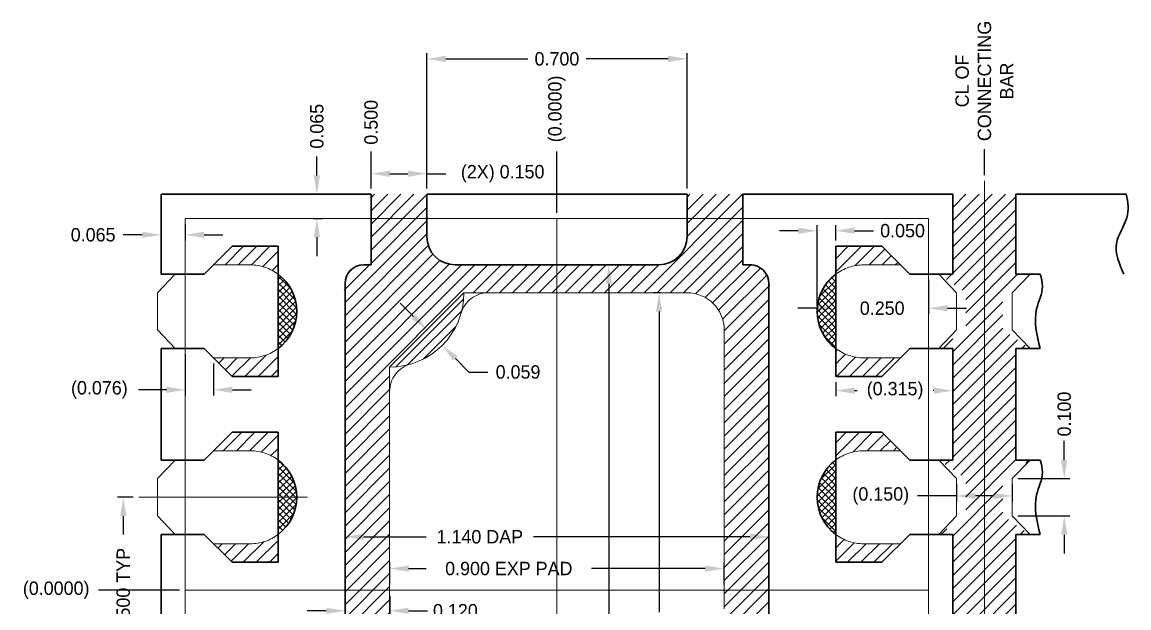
# Model space of a CAD drawing. Extents: x 1211.43 to 1216.28, y -296.8 to -293.65.
# Drawn here: x 1211.429 to 1214.407, y -295.221 to -293.646 of the extents above; entities that cross this region are included whole.
import ezdxf

# ---------------------------------------------------------------- set-up
doc = ezdxf.new("R2010")
doc.units = 0
doc.header["$LTSCALE"] = 3
doc.header["$MEASUREMENT"] = 0
for name, pattern in [('CENTER', [2, 1.25, -0.25, 0.25, -0.25]), ('HIDDEN', [0.375, 0.25, -0.125]), ('PHANTOM', [2.5, 1.25, -0.25, 0.25, -0.25, 0.25, -0.25])]:
    doc.linetypes.add(name, pattern=pattern)
for name, color, linetype, lineweight in [('CLIN', 1, 'CENTER', 15), ('DIM', 4, 'Continuous', 13), ('HATCH', 8, 'Continuous', 5), ('HIDN', 6, 'HIDDEN', 15), ('OBJ2', 30, 'Continuous', 30), ('OBJ4', 7, 'Continuous', 30), ('PHANTOM', 5, 'PHANTOM', 15), ('SAW', 2, 'HIDDEN', 15)]:
    doc.layers.add(name, color=color, linetype=linetype, lineweight=lineweight)
doc.dimstyles.new('3DEC X 50', dxfattribs={"dimtxt": 0.036, "dimasz": 0.0508, "dimexe": 0.0152, "dimexo": 0.0152, "dimgap": 0.0152, "dimtad": 0, "dimdec": 3, "dimzin": 0, "dimdsep": 46, "dimtxsty": 'Standard', "dimcen": 0.09, "dimadec": 0, "dimazin": 0, "dimtfac": 1, "dimtdec": 3, "dimtofl": 0, "dimtmove": 0, "dimatfit": 3, "dimfxl": 1, "dimtolj": 1, "dimtzin": 0, "dimarcsym": 0})
doc.dimstyles.new('3DEC X 50DIA', dxfattribs={"dimtxt": 0.036, "dimasz": 0.0508, "dimexe": 0.0152, "dimexo": 0.0152, "dimgap": 0.0152, "dimtad": 0, "dimtoh": 1, "dimdec": 3, "dimzin": 0, "dimdsep": 46, "dimtxsty": 'Standard', "dimcen": 0, "dimadec": 0, "dimazin": 0, "dimtfac": 1, "dimtdec": 3, "dimtofl": 0, "dimtmove": 0, "dimatfit": 3, "dimfxl": 1, "dimtolj": 1, "dimtzin": 0, "dimarcsym": 0})
pattern_1 = [(45, (1212.868074, -295.173462), (-0.01767767, 0.01767767), [])]

# ---------------------------------------------------------------- blocks, each defined once
blk = doc.blocks.new('*D0')
at = {"layer": 'Defpoints', "color": 0, "transparency": 16777216}
for p in [(1649.071, -383.4587), (1649.1124, -383.5001), (1649.1125, -383.5)]:
    blk.add_point(p, dxfattribs=at)
at = {"layer": 'DIM', "color": 0, "lineweight": -2, "transparency": 16777216}
for p, q in [((1649.0351, -383.4227), (1648.9992, -383.3868)), ((1649.0817, -383.448), (1649.0818, -383.4479)), ((1649.1231, -383.4894), (1649.1232, -383.4893)), ((1649.1484, -383.5359), (1649.1843, -383.5719)), ((1649.1843, -383.5719), (1649.2351, -383.5719))]:
    blk.add_line(p, q, dxfattribs=at)
at = {"layer": 'DIM', "color": 0, "transparency": 16777216}
for points in [[(1649.0411, -383.4167), (1649.0292, -383.4287), (1649.0711, -383.4586)], [(1649.1544, -383.53), (1649.1424, -383.5419), (1649.1125, -383.5)]]:
    blk.add_solid(points, dxfattribs=at)
at = {"layer": 'DIM', "color": 0, "transparency": 16777216, "insert": (1649.3163, -383.5719), "char_height": 0.036, "attachment_point": 5}
blk.add_mtext('\\A1;0.059', dxfattribs=at)
blk = doc.blocks.new('*D30')
at = {"layer": 'Defpoints', "color": 0, "transparency": 16777216}
for p in [(1649.871, -384.1006), (1648.971, -384.1587), (1649.871, -384.1587)]:
    blk.add_point(p, dxfattribs=at)
at = {"layer": 'DIM', "color": 0, "lineweight": -2, "transparency": 16777216}
for p, q in [((1648.971, -384.1435), (1648.971, -384.0854)), ((1649.0218, -384.1006), (1649.0693, -384.1006)), ((1649.8202, -384.1006), (1649.5137, -384.1006)), ((1649.871, -384.1435), (1649.871, -384.0854))]:
    blk.add_line(p, q, dxfattribs=at)
at = {"layer": 'DIM', "color": 0, "transparency": 16777216}
for points in [[(1649.0218, -384.0921), (1649.0218, -384.109), (1648.971, -384.1006)], [(1649.8202, -384.0921), (1649.8202, -384.109), (1649.871, -384.1006)]]:
    blk.add_solid(points, dxfattribs=at)
at = {"layer": 'DIM', "color": 0, "transparency": 16777216, "insert": (1649.2915, -384.1006), "char_height": 0.036, "attachment_point": 5}
blk.add_mtext('\\A1;0.900 EXP PAD', dxfattribs=at)
blk = doc.blocks.new('*D1')
at = {"layer": 'Defpoints', "color": 0, "transparency": 16777216}
for p in [(1648.851, -384.1587), (1648.971, -384.1587), (1648.971, -384.2141)]:
    blk.add_point(p, dxfattribs=at)
at = {"layer": 'DIM', "color": 0, "lineweight": -2, "transparency": 16777216}
for p, q in [((1648.851, -384.1739), (1648.851, -384.2293)), ((1648.971, -384.1739), (1648.971, -384.2293)), ((1648.8002, -384.2141), (1648.7494, -384.2141)), ((1649.0218, -384.2141), (1649.0726, -384.2141))]:
    blk.add_line(p, q, dxfattribs=at)
at = {"layer": 'DIM', "color": 0, "transparency": 16777216}
for points in [[(1648.8002, -384.2057), (1648.8002, -384.2226), (1648.851, -384.2141)], [(1649.0218, -384.2057), (1649.0218, -384.2226), (1648.971, -384.2141)]]:
    blk.add_solid(points, dxfattribs=at)
at = {"layer": 'DIM', "color": 0, "transparency": 16777216, "insert": (1649.1478, -384.2141), "char_height": 0.036, "attachment_point": 5}
blk.add_mtext('\\A1;0.120', dxfattribs=at)
blk = doc.blocks.new('*D2')
at = {"layer": 'Defpoints', "color": 0, "transparency": 16777216}
for p in [(1649.7146, -383.3587), (1649.6958, -384.9587), (1649.7146, -384.9587)]:
    blk.add_point(p, dxfattribs=at)
at = {"layer": 'DIM', "color": 0, "lineweight": -2, "transparency": 16777216}
for p, q in [((1649.6994, -383.3587), (1649.6806, -383.3587)), ((1649.6958, -383.4095), (1649.6958, -384.2181)), ((1649.6958, -384.9079), (1649.6958, -384.6565)), ((1649.6994, -384.9587), (1649.6806, -384.9587))]:
    blk.add_line(p, q, dxfattribs=at)
at = {"layer": 'DIM', "color": 0, "transparency": 16777216}
for points in [[(1649.6873, -383.4095), (1649.7042, -383.4095), (1649.6958, -383.3587)], [(1649.6873, -384.9079), (1649.7042, -384.9079), (1649.6958, -384.9587)]]:
    blk.add_solid(points, dxfattribs=at)
at = {"layer": 'DIM', "color": 0, "transparency": 16777216, "insert": (1649.6958, -384.4373), "char_height": 0.036, "attachment_point": 5, "rotation": 90}
blk.add_mtext('\\A1;1.600 EXP PAD', dxfattribs=at)
blk = doc.blocks.new('*D4')
at = {"layer": 'Defpoints', "color": 0, "transparency": 16777216}
for p in [(1649.071, -383.0385), (1648.921, -383.0937), (1649.071, -383.0937)]:
    blk.add_point(p, dxfattribs=at)
at = {"layer": 'DIM', "color": 0, "lineweight": -2, "transparency": 16777216}
for p, q in [((1648.921, -383.0785), (1648.921, -383.0233)), ((1648.9718, -383.0385), (1649.0202, -383.0385)), ((1649.071, -383.0785), (1649.071, -383.0233)), ((1649.071, -383.0385), (1649.1218, -383.0385))]:
    blk.add_line(p, q, dxfattribs=at)
at = {"layer": 'DIM', "color": 0, "transparency": 16777216}
for points in [[(1648.9718, -383.03), (1648.9718, -383.047), (1648.921, -383.0385)], [(1649.0202, -383.03), (1649.0202, -383.047), (1649.071, -383.0385)]]:
    blk.add_solid(points, dxfattribs=at)
at = {"layer": 'DIM', "color": 0, "transparency": 16777216, "insert": (1649.275, -383.0385), "char_height": 0.036, "attachment_point": 5}
blk.add_mtext('\\A1;(2X) 0.150', dxfattribs=at)
blk = doc.blocks.new('*D5')
at = {"layer": 'Defpoints', "color": 0, "transparency": 16777216}
for p in [(1648.921, -382.9785), (1648.921, -383.0937), (1649.421, -384.1587)]:
    blk.add_point(p, dxfattribs=at)
at = {"layer": 'DIM', "color": 0, "lineweight": -2, "transparency": 16777216}
blk.add_line((1648.921, -383.0785), (1648.921, -382.9785), dxfattribs=at)
at = {"layer": 'DIM', "color": 0, "transparency": 16777216, "insert": (1648.921, -382.9003), "char_height": 0.036, "attachment_point": 5, "rotation": 90}
blk.add_mtext('\\A1;0.500', dxfattribs=at)
blk = doc.blocks.new('*D6')
at = {"layer": 'Defpoints', "color": 0, "transparency": 16777216}
for p in [(1649.421, -382.9785), (1649.421, -383.1587), (1649.421, -384.1587)]:
    blk.add_point(p, dxfattribs=at)
at = {"layer": 'DIM', "color": 0, "lineweight": -2, "transparency": 16777216}
blk.add_line((1649.421, -383.1435), (1649.421, -382.9785), dxfattribs=at)
at = {"layer": 'DIM', "color": 0, "transparency": 16777216, "insert": (1649.421, -382.8643), "char_height": 0.036, "attachment_point": 5, "rotation": 90}
blk.add_mtext('\\A1;(0.0000)', dxfattribs=at)
blk = doc.blocks.new('*D7')
at = {"layer": 'Defpoints', "color": 0, "transparency": 16777216}
for p in [(1649.771, -382.7297), (1649.071, -383.0937), (1649.771, -383.0937)]:
    blk.add_point(p, dxfattribs=at)
at = {"layer": 'DIM', "color": 0, "lineweight": -2, "transparency": 16777216}
for p, q in [((1649.071, -383.0785), (1649.071, -382.7145)), ((1649.771, -383.0785), (1649.771, -382.7145)), ((1649.1218, -382.7297), (1649.3428, -382.7297)), ((1649.7202, -382.7297), (1649.4992, -382.7297))]:
    blk.add_line(p, q, dxfattribs=at)
at = {"layer": 'DIM', "color": 0, "transparency": 16777216}
for points in [[(1649.1218, -382.7213), (1649.1218, -382.7382), (1649.071, -382.7297)], [(1649.7202, -382.7213), (1649.7202, -382.7382), (1649.771, -382.7297)]]:
    blk.add_solid(points, dxfattribs=at)
at = {"layer": 'DIM', "color": 0, "transparency": 16777216, "insert": (1649.421, -382.7297), "char_height": 0.036, "attachment_point": 5}
blk.add_mtext('\\A1;0.700', dxfattribs=at)
blk = doc.blocks.new('*D8')
at = {"layer": 'Defpoints', "color": 0, "transparency": 16777216}
for p in [(1648.356, -383.1587), (1648.421, -383.1587), (1648.356, -383.2029)]:
    blk.add_point(p, dxfattribs=at)
at = {"layer": 'DIM', "color": 0, "lineweight": -2, "transparency": 16777216}
for p, q in [((1648.356, -383.1739), (1648.356, -383.2181)), ((1648.421, -383.1739), (1648.421, -383.2181)), ((1648.3052, -383.2029), (1648.2544, -383.2029)), ((1648.4718, -383.2029), (1648.5226, -383.2029))]:
    blk.add_line(p, q, dxfattribs=at)
at = {"layer": 'DIM', "color": 0, "transparency": 16777216}
for points in [[(1648.3052, -383.1945), (1648.3052, -383.2114), (1648.356, -383.2029)], [(1648.4718, -383.1945), (1648.4718, -383.2114), (1648.421, -383.2029)]]:
    blk.add_solid(points, dxfattribs=at)
at = {"layer": 'DIM', "color": 0, "transparency": 16777216, "insert": (1648.1732, -383.2029), "char_height": 0.036, "attachment_point": 5}
blk.add_mtext('\\A1;0.065', dxfattribs=at)
blk = doc.blocks.new('*D9')
at = {"layer": 'Defpoints', "color": 0, "transparency": 16777216}
for p in [(1648.7511, -383.0937), (1648.7751, -383.0937), (1648.7511, -383.1587)]:
    blk.add_point(p, dxfattribs=at)
at = {"layer": 'DIM', "color": 0, "lineweight": -2, "transparency": 16777216}
for p, q in [((1648.7751, -383.0429), (1648.7751, -382.9921)), ((1648.7663, -383.0937), (1648.7903, -383.0937)), ((1648.7663, -383.1587), (1648.7903, -383.1587)), ((1648.7751, -383.2095), (1648.7751, -383.2603))]:
    blk.add_line(p, q, dxfattribs=at)
at = {"layer": 'DIM', "color": 0, "transparency": 16777216}
for points in [[(1648.7667, -383.0429), (1648.7836, -383.0429), (1648.7751, -383.0937)], [(1648.7667, -383.2095), (1648.7836, -383.2095), (1648.7751, -383.1587)]]:
    blk.add_solid(points, dxfattribs=at)
at = {"layer": 'DIM', "color": 0, "transparency": 16777216, "insert": (1648.7751, -382.9109), "char_height": 0.036, "attachment_point": 5, "rotation": 90}
blk.add_mtext('\\A1;0.065', dxfattribs=at)
blk = doc.blocks.new('*D10')
at = {"layer": 'Defpoints', "color": 0, "transparency": 16777216}
for p in [(1648.2543, -383.9087), (1648.2957, -383.9087), (1648.2957, -384.4087)]:
    blk.add_point(p, dxfattribs=at)
at = {"layer": 'DIM', "color": 0, "lineweight": -2, "transparency": 16777216}
for p, q in [((1648.2805, -383.9087), (1648.2391, -383.9087)), ((1648.2543, -383.9595), (1648.2543, -384.0085)), ((1648.2543, -384.3579), (1648.2543, -384.3089)), ((1648.2805, -384.4087), (1648.2391, -384.4087))]:
    blk.add_line(p, q, dxfattribs=at)
at = {"layer": 'DIM', "color": 0, "transparency": 16777216}
for points in [[(1648.2459, -383.9595), (1648.2628, -383.9595), (1648.2543, -383.9087)], [(1648.2459, -384.3579), (1648.2628, -384.3579), (1648.2543, -384.4087)]]:
    blk.add_solid(points, dxfattribs=at)
at = {"layer": 'DIM', "color": 0, "transparency": 16777216, "insert": (1648.2543, -384.1587), "char_height": 0.036, "attachment_point": 5, "rotation": 90}
blk.add_mtext('\\A1;0.500 TYP', dxfattribs=at)
blk = doc.blocks.new('*D11')
at = {"layer": 'Defpoints', "color": 0, "transparency": 16777216}
for p in [(1648.188, -384.1587), (1648.421, -384.1587), (1649.421, -384.1587)]:
    blk.add_point(p, dxfattribs=at)
at = {"layer": 'DIM', "color": 0, "lineweight": -2, "transparency": 16777216}
blk.add_line((1648.4058, -384.1587), (1648.188, -384.1587), dxfattribs=at)
at = {"layer": 'DIM', "color": 0, "transparency": 16777216, "insert": (1648.0738, -384.1587), "char_height": 0.036, "attachment_point": 5}
blk.add_mtext('\\A1;(0.0000)', dxfattribs=at)
blk = doc.blocks.new('*D12')
at = {"layer": 'Defpoints', "color": 0, "transparency": 16777216}
for p in [(1648.421, -383.5087), (1648.497, -383.5337), (1648.421, -383.6197)]:
    blk.add_point(p, dxfattribs=at)
at = {"layer": 'DIM', "color": 0, "lineweight": -2, "transparency": 16777216}
for p, q in [((1648.421, -383.5239), (1648.421, -383.6349)), ((1648.497, -383.5489), (1648.497, -383.6349)), ((1648.3702, -383.6197), (1648.2952, -383.6197)), ((1648.5478, -383.6197), (1648.5986, -383.6197))]:
    blk.add_line(p, q, dxfattribs=at)
at = {"layer": 'DIM', "color": 0, "transparency": 16777216}
for points in [[(1648.3702, -383.6113), (1648.3702, -383.6282), (1648.421, -383.6197)], [(1648.5478, -383.6113), (1648.5478, -383.6282), (1648.497, -383.6197)]]:
    blk.add_solid(points, dxfattribs=at)
at = {"layer": 'DIM', "color": 0, "transparency": 16777216, "insert": (1648.19, -383.6197), "char_height": 0.036, "attachment_point": 5}
blk.add_mtext('\\A1;(0.076)', dxfattribs=at)
blk = doc.blocks.new('*D16')
at = {"layer": 'Defpoints', "color": 0, "transparency": 16777216}
for p in [(1650.171, -383.3087), (1650.421, -383.3087), (1650.171, -383.4004)]:
    blk.add_point(p, dxfattribs=at)
at = {"layer": 'DIM', "color": 0, "lineweight": -2, "transparency": 16777216}
for p, q in [((1650.171, -383.3239), (1650.171, -383.4156)), ((1650.421, -383.3239), (1650.421, -383.4156)), ((1650.1202, -383.4004), (1650.0694, -383.4004)), ((1650.4718, -383.4004), (1650.5226, -383.4004))]:
    blk.add_line(p, q, dxfattribs=at)
at = {"layer": 'DIM', "color": 0, "transparency": 16777216}
for points in [[(1650.1202, -383.3919), (1650.1202, -383.4089), (1650.171, -383.4004)], [(1650.4718, -383.3919), (1650.4718, -383.4089), (1650.421, -383.4004)]]:
    blk.add_solid(points, dxfattribs=at)
at = {"layer": 'DIM', "color": 0, "transparency": 16777216, "insert": (1650.296, -383.4004), "char_height": 0.036, "attachment_point": 5}
blk.add_mtext('\\A1;0.250', dxfattribs=at)
blk = doc.blocks.new('*D17')
at = {"layer": 'Defpoints', "color": 0, "transparency": 16777216}
for p in [(1650.486, -383.5087), (1650.171, -383.5837), (1650.486, -383.622)]:
    blk.add_point(p, dxfattribs=at)
at = {"layer": 'DIM', "color": 0, "lineweight": -2, "transparency": 16777216}
for p, q in [((1650.486, -383.5239), (1650.486, -383.6372)), ((1650.171, -383.5989), (1650.171, -383.6372)), ((1650.2218, -383.622), (1650.2285, -383.622)), ((1650.4352, -383.622), (1650.4329, -383.622))]:
    blk.add_line(p, q, dxfattribs=at)
at = {"layer": 'DIM', "color": 0, "transparency": 16777216}
for points in [[(1650.2218, -383.6135), (1650.2218, -383.6304), (1650.171, -383.622)], [(1650.4352, -383.6135), (1650.4352, -383.6304), (1650.486, -383.622)]]:
    blk.add_solid(points, dxfattribs=at)
at = {"layer": 'DIM', "color": 0, "transparency": 16777216, "insert": (1650.3307, -383.622), "char_height": 0.036, "attachment_point": 5}
blk.add_mtext('\\A1;(0.315)', dxfattribs=at)
blk = doc.blocks.new('*D18')
at = {"layer": 'Defpoints', "color": 0, "transparency": 16777216}
for p in [(1650.171, -383.1919), (1650.171, -383.2337), (1650.121, -383.4087)]:
    blk.add_point(p, dxfattribs=at)
at = {"layer": 'DIM', "color": 0, "lineweight": -2, "transparency": 16777216}
for p, q in [((1650.121, -383.3935), (1650.121, -383.1767)), ((1650.171, -383.2185), (1650.171, -383.1767)), ((1650.0702, -383.1919), (1650.0194, -383.1919)), ((1650.2218, -383.1919), (1650.2726, -383.1919))]:
    blk.add_line(p, q, dxfattribs=at)
at = {"layer": 'DIM', "color": 0, "transparency": 16777216}
for points in [[(1650.0702, -383.1834), (1650.0702, -383.2004), (1650.121, -383.1919)], [(1650.2218, -383.1834), (1650.2218, -383.2004), (1650.171, -383.1919)]]:
    blk.add_solid(points, dxfattribs=at)
at = {"layer": 'DIM', "color": 0, "transparency": 16777216, "insert": (1650.3508, -383.1919), "char_height": 0.036, "attachment_point": 5}
blk.add_mtext('\\A1;0.050', dxfattribs=at)
blk = doc.blocks.new('*D19')
at = {"layer": 'Defpoints', "color": 0, "transparency": 16777216}
for p in [(1650.496, -383.8587), (1650.646, -383.8587), (1650.646, -383.9052)]:
    blk.add_point(p, dxfattribs=at)
at = {"layer": 'DIM', "color": 0, "lineweight": -2, "transparency": 16777216}
for p, q in [((1650.496, -383.8739), (1650.496, -383.9204)), ((1650.646, -383.8739), (1650.646, -383.9204)), ((1650.496, -383.9052), (1650.3914, -383.9052)), ((1650.5952, -383.9052), (1650.5468, -383.9052))]:
    blk.add_line(p, q, dxfattribs=at)
at = {"layer": 'DIM', "color": 0, "transparency": 16777216}
for points in [[(1650.5468, -383.8968), (1650.5468, -383.9137), (1650.496, -383.9052)], [(1650.5952, -383.8968), (1650.5952, -383.9137), (1650.646, -383.9052)]]:
    blk.add_solid(points, dxfattribs=at)
at = {"layer": 'DIM', "color": 0, "transparency": 16777216, "insert": (1650.2922, -383.9052), "char_height": 0.036, "attachment_point": 5}
blk.add_mtext('\\A1;(0.150)', dxfattribs=at)
blk = doc.blocks.new('*D20')
at = {"layer": 'Defpoints', "color": 0, "transparency": 16777216}
for p in [(1650.646, -383.8587), (1650.7858, -383.8587), (1650.646, -383.9587)]:
    blk.add_point(p, dxfattribs=at)
at = {"layer": 'DIM', "color": 0, "lineweight": -2, "transparency": 16777216}
for p, q in [((1650.7858, -383.8079), (1650.7858, -383.7571)), ((1650.6612, -383.8587), (1650.801, -383.8587)), ((1650.6612, -383.9587), (1650.801, -383.9587)), ((1650.7858, -384.0095), (1650.7858, -384.0603))]:
    blk.add_line(p, q, dxfattribs=at)
at = {"layer": 'DIM', "color": 0, "transparency": 16777216}
for points in [[(1650.7773, -383.8079), (1650.7942, -383.8079), (1650.7858, -383.8587)], [(1650.7773, -384.0095), (1650.7942, -384.0095), (1650.7858, -383.9587)]]:
    blk.add_solid(points, dxfattribs=at)
at = {"layer": 'DIM', "color": 0, "transparency": 16777216, "insert": (1650.7858, -383.6849), "char_height": 0.036, "attachment_point": 5, "rotation": 90}
blk.add_mtext('\\A1;0.100', dxfattribs=at)
blk = doc.blocks.new('*D31')
at = {"layer": 'Defpoints', "color": 0, "transparency": 16777216}
for p in [(1648.851, -384.0107), (1649.991, -384.0107), (1649.991, -384.0151)]:
    blk.add_point(p, dxfattribs=at)
at = {"layer": 'DIM', "color": 0, "lineweight": -2, "transparency": 16777216}
for p, q in [((1648.9018, -384.0151), (1649.0693, -384.0151)), ((1649.9402, -384.0151), (1649.3577, -384.0151)), ((1648.851, -384.0259), (1648.851, -384.0303)), ((1649.991, -384.0259), (1649.991, -384.0303))]:
    blk.add_line(p, q, dxfattribs=at)
at = {"layer": 'DIM', "color": 0, "transparency": 16777216}
for points in [[(1648.9018, -384.0066), (1648.9018, -384.0235), (1648.851, -384.0151)], [(1649.9402, -384.0066), (1649.9402, -384.0235), (1649.991, -384.0151)]]:
    blk.add_solid(points, dxfattribs=at)
at = {"layer": 'DIM', "color": 0, "transparency": 16777216, "insert": (1649.2135, -384.0151), "char_height": 0.036, "attachment_point": 5}
blk.add_mtext('\\A1;1.140 DAP', dxfattribs=at)
blk = doc.blocks.new('*D25')
at = {"layer": 'Defpoints', "color": 0, "transparency": 16777216}
for p in [(1649.5467, -383.2837), (1649.5467, -385.0337), (1649.5606, -385.0337)]:
    blk.add_point(p, dxfattribs=at)
at = {"layer": 'DIM', "color": 0, "lineweight": -2, "transparency": 16777216}
for p, q in [((1649.5619, -383.2837), (1649.5758, -383.2837)), ((1649.5606, -383.3345), (1649.5606, -384.2807)), ((1649.5606, -384.9829), (1649.5606, -384.5811)), ((1649.5619, -385.0337), (1649.5758, -385.0337))]:
    blk.add_line(p, q, dxfattribs=at)
at = {"layer": 'DIM', "color": 0, "transparency": 16777216}
for points in [[(1649.5522, -383.3345), (1649.5691, -383.3345), (1649.5606, -383.2837)], [(1649.5522, -384.9829), (1649.5691, -384.9829), (1649.5606, -385.0337)]]:
    blk.add_solid(points, dxfattribs=at)
at = {"layer": 'DIM', "color": 0, "transparency": 16777216, "insert": (1649.5606, -384.4309), "char_height": 0.036, "attachment_point": 5, "rotation": 90}
blk.add_mtext('\\A1;1.750 DAP', dxfattribs=at)
blk = doc.blocks.new('*D29')
at = {"layer": 'Defpoints', "color": 0, "transparency": 16777216}
for p in [(1650.571, -382.9723), (1650.571, -383.0574), (1649.421, -384.1587)]:
    blk.add_point(p, dxfattribs=at)
at = {"layer": 'DIM', "color": 0, "lineweight": -2, "transparency": 16777216}
blk.add_line((1650.571, -383.0422), (1650.571, -382.9723), dxfattribs=at)
at = {"layer": 'DIM', "color": 0, "transparency": 16777216, "insert": (1650.571, -382.7891), "char_height": 0.036, "attachment_point": 5, "rotation": 90}
blk.add_mtext('\\A1;CL OF\\PCONNECTING\\PBAR', dxfattribs=at)
blk = doc.blocks.new('A$Ce50ebca9')
at = {"layer": 'OBJ2'}
for p, q in [((0.25, 1.8), (0.25, 1.925)), ((0.4, 1.876), (0.4, 1.925)), ((1.1, 1.876), (1.1, 1.925)), ((1.25, 1.8), (1.25, 1.925)), ((0.23, 1.8), (0.25, 1.8)), ((0.476, 1.8), (1.024, 1.8)), ((1.25, 1.8), (1.274, 1.8)), ((1.27, 1.8), (1.25, 1.8)), ((0.18, 1.75), (0.18, 0.1)), ((1.32, 1.75), (1.32, 0.1)), ((0.23, 0.05), (0.25, 0.05)), ((0.25, 0.05), (0.25, -0.075)), ((0.476, 0.05), (1.024, 0.05)), ((1.25, 0.05), (1.274, 0.05)), ((1.25, 0.05), (1.25, -0.075)), ((1.27, 0.05), (1.25, 0.05)), ((0.4, -0.026), (0.4, -0.075)), ((1.1, -0.026), (1.1, -0.075))]:
    blk.add_line(p, q, dxfattribs=at)
for centre, radius, start, end in [((0.476, 1.876), 0.076, 180, 270), ((1.024, 1.876), 0.076, 270, 0), ((0.23, 1.75), 0.05, 90, 180), ((1.27, 1.75), 0.05, 0, 90), ((-0.075, 1.675), 0.125, 306.8699, 53.1301), ((1.575, 1.675), 0.125, 126.8699, 233.1301), ((-0.075, 1.175), 0.125, 306.8699, 53.1301), ((1.575, 1.175), 0.125, 126.8699, 233.1301), ((-0.075, 0.675), 0.125, 306.8699, 53.1301), ((1.575, 0.675), 0.125, 126.8699, 233.1301), ((-0.075, 0.175), 0.125, 306.8699, 53.1301), ((1.575, 0.175), 0.125, 126.8699, 233.1301), ((0.23, 0.1), 0.05, 180, 270), ((1.27, 0.1), 0.05, 270, 0), ((0.476, -0.026), 0.076, 90, 180), ((1.024, -0.026), 0.076, 0, 90)]:
    blk.add_arc(centre, radius, start, end, dxfattribs=at)
blk = doc.blocks.new('A$C172a005c')
at = {"layer": 'HIDN'}
for p, q in [((-0.825, 1.675), (-0.924, 1.675)), ((0.825, 1.675), (0.924, 1.675)), ((-0.825, 1.425), (-0.924, 1.425)), ((0.825, 1.425), (0.924, 1.425)), ((-0.825, 1.175), (-0.924, 1.175)), ((0.825, 1.175), (0.924, 1.175)), ((-0.825, 0.925), (-0.924, 0.925)), ((0.825, 0.925), (0.924, 0.925)), ((-0.825, 0.675), (-0.924, 0.675)), ((0.825, 0.675), (0.924, 0.675)), ((-0.825, 0.425), (-0.924, 0.425)), ((0.825, 0.425), (0.924, 0.425)), ((-0.825, 0.175), (-0.924, 0.175)), ((0.825, 0.175), (0.924, 0.175)), ((-0.825, -0.075), (-0.924, -0.075)), ((0.825, -0.075), (0.924, -0.075))]:
    blk.add_line(p, q, dxfattribs=at)
for centre, start, end in [((-0.825, 1.55), 53.1301, 90), ((0.825, 1.55), 90, 126.8699), ((-0.825, 1.55), 270, 306.8699), ((0.825, 1.55), 233.1301, 270), ((-0.825, 1.05), 53.1301, 90), ((0.825, 1.05), 90, 126.8699), ((-0.825, 1.05), 270, 306.8699), ((0.825, 1.05), 233.1301, 270), ((-0.825, 0.55), 53.1301, 90), ((0.825, 0.55), 90, 126.8699), ((-0.825, 0.55), 270, 306.8699), ((0.825, 0.55), 233.1301, 270), ((-0.825, 0.05), 53.1301, 90), ((0.825, 0.05), 90, 126.8699), ((-0.825, 0.05), 270, 306.8699), ((0.825, 0.05), 233.1301, 270)]:
    blk.add_arc(centre, 0.125, start, end, dxfattribs=at)

msp = doc.modelspace()

# ---------------------------------------------------------------- hatches: boundary and pattern name
at = {"layer": 'HATCH'}
h = msp.add_hatch(dxfattribs=at)
h.set_pattern_fill('ANSI31', color=256, scale=0.2)
h.set_pattern_definition(pattern_1)
edge = h.paths.add_edge_path()
edge.add_spline(control_points=[(1212.36807, -296.47346), (1212.37867, -296.47703), (1212.40467, -296.48578), (1212.45202, -296.45389), (1212.49293, -296.46601), (1212.51807, -296.47346)], knot_values=[0, 0, 0, 0, 0.032197, 0.0789418, 0.1535215, 0.1535215, 0.1535215, 0.1535215], degree=3, periodic=0)
edge.add_line((1212.51807, -296.47346), (1212.51807, -296.40846))
edge.add_line((1212.51807, -296.40846), (1213.21807, -296.40846))
edge.add_line((1213.21807, -296.40846), (1213.21807, -296.47346))
edge.add_spline(control_points=[(1213.21807, -296.47346), (1213.22867, -296.47703), (1213.25467, -296.48578), (1213.30202, -296.45389), (1213.34293, -296.46601), (1213.36807, -296.47346)], knot_values=[0, 0, 0, 0, 0.032197, 0.0789418, 0.1535215, 0.1535215, 0.1535215, 0.1535215], degree=3, periodic=0)
edge.add_line((1213.36807, -296.47346), (1213.36807, -296.40846))
edge.add_line((1213.36807, -296.40846), (1213.93307, -296.40846))
edge.add_line((1213.93307, -296.40846), (1213.93307, -296.52845))
edge.add_spline(control_points=[(1213.93307, -296.52845), (1213.94447, -296.53461), (1213.97488, -296.54622), (1214.0322, -296.5155), (1214.07778, -296.51972), (1214.10307, -296.52565)], knot_values=[0.0275866, 0.0275866, 0.0275866, 0.0275866, 0.0651886, 0.1268438, 0.2033351, 0.2033351, 0.2033351, 0.2033351], degree=3, periodic=0)
edge.add_line((1214.10307, -296.52565), (1214.10307, -296.40846))
edge.add_line((1214.10307, -296.40846), (1214.38068, -296.40846))
edge.add_spline(control_points=[(1214.38068, -296.40846), (1214.37111, -296.38162), (1214.36151, -296.33809), (1214.39424, -296.28351), (1214.38851, -296.25263), (1214.38406, -296.23846)], knot_values=[0.0263302, 0.0263302, 0.0263302, 0.0263302, 0.1073708, 0.1590478, 0.2021947, 0.2021947, 0.2021947, 0.2021947], degree=3, periodic=0)
edge.add_line((1214.38406, -296.23846), (1214.10307, -296.23846))
edge.add_line((1214.10307, -296.23846), (1214.10307, -296.02346))
edge.add_line((1214.10307, -296.02346), (1214.14107, -296.02346))
edge.add_line((1214.14107, -296.02346), (1214.06807, -295.97346))
edge.add_line((1214.06807, -295.97346), (1214.06807, -295.87346))
edge.add_line((1214.06807, -295.87346), (1214.14107, -295.82346))
edge.add_line((1214.14107, -295.82346), (1214.10307, -295.82346))
edge.add_line((1214.10307, -295.82346), (1214.10307, -295.52346))
edge.add_line((1214.10307, -295.52346), (1214.14107, -295.52346))
edge.add_line((1214.14107, -295.52346), (1214.06807, -295.47346))
edge.add_line((1214.06807, -295.47346), (1214.06807, -295.37346))
edge.add_line((1214.06807, -295.37346), (1214.14107, -295.32346))
edge.add_line((1214.14107, -295.32346), (1214.10307, -295.32346))
edge.add_line((1214.10307, -295.32346), (1214.10307, -295.02346))
edge.add_line((1214.10307, -295.02346), (1214.14107, -295.02346))
edge.add_line((1214.14107, -295.02346), (1214.06807, -294.97346))
edge.add_line((1214.06807, -294.97346), (1214.06807, -294.87346))
edge.add_line((1214.06807, -294.87346), (1214.14107, -294.82346))
edge.add_line((1214.14107, -294.82346), (1214.10307, -294.82346))
edge.add_line((1214.10307, -294.82346), (1214.10307, -294.52346))
edge.add_line((1214.10307, -294.52346), (1214.14107, -294.52346))
edge.add_line((1214.14107, -294.52346), (1214.06807, -294.47346))
edge.add_line((1214.06807, -294.47346), (1214.06807, -294.37346))
edge.add_line((1214.06807, -294.37346), (1214.14107, -294.32346))
edge.add_line((1214.14107, -294.32346), (1214.10307, -294.32346))
edge.add_line((1214.10307, -294.32346), (1214.10307, -294.10846))
edge.add_line((1214.10307, -294.10846), (1213.93307, -294.10846))
edge.add_line((1213.93307, -294.10846), (1213.93307, -294.32346))
edge.add_line((1213.93307, -294.32346), (1213.89507, -294.32346))
edge.add_line((1213.89507, -294.32346), (1213.96807, -294.37346))
edge.add_line((1213.96807, -294.37346), (1213.96807, -294.47346))
edge.add_line((1213.96807, -294.47346), (1213.89507, -294.52346))
edge.add_line((1213.89507, -294.52346), (1213.93307, -294.52346))
edge.add_line((1213.93307, -294.52346), (1213.93307, -294.82346))
edge.add_line((1213.93307, -294.82346), (1213.89507, -294.82346))
edge.add_line((1213.89507, -294.82346), (1213.96807, -294.87346))
edge.add_line((1213.96807, -294.87346), (1213.96807, -294.97346))
edge.add_line((1213.96807, -294.97346), (1213.89507, -295.02346))
edge.add_line((1213.89507, -295.02346), (1213.93307, -295.02346))
edge.add_line((1213.93307, -295.02346), (1213.93307, -295.32346))
edge.add_line((1213.93307, -295.32346), (1213.89507, -295.32346))
edge.add_line((1213.89507, -295.32346), (1213.96807, -295.37346))
edge.add_line((1213.96807, -295.37346), (1213.96807, -295.47346))
edge.add_line((1213.96807, -295.47346), (1213.89507, -295.52346))
edge.add_line((1213.89507, -295.52346), (1213.93307, -295.52346))
edge.add_line((1213.93307, -295.52346), (1213.93307, -295.82346))
edge.add_line((1213.93307, -295.82346), (1213.89507, -295.82346))
edge.add_line((1213.89507, -295.82346), (1213.96807, -295.87346))
edge.add_line((1213.96807, -295.87346), (1213.96807, -295.97346))
edge.add_line((1213.96807, -295.97346), (1213.89507, -296.02346))
edge.add_line((1213.89507, -296.02346), (1213.93307, -296.02346))
edge.add_line((1213.93307, -296.02346), (1213.93307, -296.23846))
edge.add_line((1213.93307, -296.23846), (1213.36807, -296.23846))
edge.add_line((1213.36807, -296.23846), (1213.36807, -296.17346))
edge.add_line((1213.36807, -296.17346), (1213.36807, -296.04846))
edge.add_line((1213.36807, -296.04846), (1213.39207, -296.04846))
edge.add_arc((1213.38294, -295.99101), 0.05817, 279.03483, 378.59522)
edge.add_line((1213.43807, -295.97246), (1213.43807, -294.37446))
edge.add_arc((1213.3836, -294.35551), 0.05767, 340.81672, 441.55323)
edge.add_line((1213.39207, -294.29846), (1213.36807, -294.29846))
edge.add_line((1213.36807, -294.29846), (1213.36807, -294.17346))
edge.add_line((1213.36807, -294.17346), (1213.36807, -294.10846))
edge.add_line((1213.36807, -294.10846), (1213.21807, -294.10846))
edge.add_line((1213.21807, -294.10846), (1213.21807, -294.17346))
edge.add_line((1213.21807, -294.17346), (1213.21807, -294.22246))
edge.add_arc((1213.14207, -294.22246), 0.076, -90, 0, ccw=False)
edge.add_line((1213.14207, -294.29846), (1212.59407, -294.29846))
edge.add_arc((1212.59407, -294.22246), 0.076, 180, 270, ccw=False)
edge.add_line((1212.51807, -294.22246), (1212.51807, -294.17346))
edge.add_line((1212.51807, -294.17346), (1212.51807, -294.10846))
edge.add_line((1212.51807, -294.10846), (1212.36807, -294.10846))
edge.add_line((1212.36807, -294.10846), (1212.36807, -294.17346))
edge.add_line((1212.36807, -294.17346), (1212.36807, -294.29846))
edge.add_line((1212.36807, -294.29846), (1212.34407, -294.29846))
edge.add_arc((1212.35296, -294.35576), 0.05798, 98.81485, 198.8152)
edge.add_line((1212.29807, -294.37446), (1212.29807, -295.97246))
edge.add_arc((1212.35321, -295.99101), 0.05817, 161.40478, 260.96517)
edge.add_line((1212.34407, -296.04846), (1212.36807, -296.04846))
edge.add_line((1212.36807, -296.04846), (1212.36807, -296.17346))
edge.add_line((1212.36807, -296.17346), (1212.36807, -296.23846))
edge.add_line((1212.36807, -296.23846), (1211.80307, -296.23846))
edge.add_line((1211.80307, -296.23846), (1211.80307, -296.40846))
edge.add_line((1211.80307, -296.40846), (1212.36807, -296.40846))
edge.add_line((1212.36807, -296.40846), (1212.36807, -296.47346))
edge = h.paths.add_edge_path(flags=16)
edge.add_line((1213.31807, -294.47346), (1213.31807, -295.87346))
edge.add_arc((1213.21807, -295.87346), 0.1, -90, 0, ccw=False)
edge.add_line((1213.21807, -295.97346), (1212.51807, -295.97346))
edge.add_arc((1212.51807, -295.87346), 0.1, 180, 270, ccw=False)
edge.add_line((1212.41807, -295.87346), (1212.41807, -294.57346))
edge.add_line((1212.41807, -294.57346), (1212.61807, -294.37346))
edge.add_line((1212.61807, -294.37346), (1213.21807, -294.37346))
edge.add_arc((1213.21807, -294.47346), 0.1, 0, 90, ccw=False)
edge = h.paths.add_edge_path(flags=16)
edge.add_line((1213.21807, -296.12446), (1213.21807, -296.17346))
edge.add_line((1213.21807, -296.17346), (1213.21807, -296.23846))
edge.add_line((1213.21807, -296.23846), (1212.51807, -296.23846))
edge.add_line((1212.51807, -296.23846), (1212.51807, -296.17346))
edge.add_line((1212.51807, -296.17346), (1212.51807, -296.12446))
edge.add_arc((1212.59407, -296.12446), 0.076, 90, 180, ccw=False)
edge.add_line((1212.59407, -296.04846), (1213.14207, -296.04846))
edge.add_arc((1213.14207, -296.12446), 0.076, 0, 90, ccw=False)
h.paths.add_polyline_path([(1213.98007, -296.19346), (1214.05607, -296.19346), (1214.05607, -296.28546), (1214.35307, -296.28546), (1214.35307, -296.36146), (1214.05607, -296.36146), (1214.05607, -296.45346), (1213.98007, -296.45346), (1213.98007, -296.36146), (1213.68307, -296.36146), (1213.68307, -296.28546), (1213.98007, -296.28546)], flags=16)
h = msp.add_hatch(dxfattribs=at)
h.set_pattern_fill('ANSI31', color=256, scale=0.2)
h.set_pattern_definition(pattern_1)
h.paths.add_polyline_path([(1212.11807, -294.24846), (1211.99407, -294.24846), (1211.94407, -294.29846), (1212.04307, -294.29846, -0.1622777), (1212.11807, -294.32346)])
h.paths.add_polyline_path([(1212.11807, -294.52346, -0.1622777), (1212.04307, -294.54846), (1211.94407, -294.54846), (1211.99407, -294.59846), (1212.11807, -294.59846)])
h.paths.add_polyline_path([(1212.11807, -294.74846), (1211.99407, -294.74846), (1211.94407, -294.79846), (1212.04307, -294.79846, -0.1622777), (1212.11807, -294.82346)])
h.paths.add_polyline_path([(1212.11807, -295.02346, -0.1622777), (1212.04307, -295.04846), (1211.94407, -295.04846), (1211.99407, -295.09846), (1212.11807, -295.09846)])
h.paths.add_polyline_path([(1212.11807, -295.24846), (1211.99407, -295.24846), (1211.94407, -295.29846), (1212.04307, -295.29846, -0.1622777), (1212.11807, -295.32346)])
h.paths.add_polyline_path([(1212.11807, -295.52346, -0.1622777), (1212.04307, -295.54846), (1211.94407, -295.54846), (1211.99407, -295.59846), (1212.11807, -295.59846)])
h.paths.add_polyline_path([(1212.11807, -295.74846), (1211.99407, -295.74846), (1211.94407, -295.79846), (1212.04307, -295.79846, -0.1622777), (1212.11807, -295.82346)])
h.paths.add_polyline_path([(1212.11807, -296.02346, -0.1622777), (1212.04307, -296.04846), (1211.94407, -296.04846), (1211.99407, -296.09846), (1212.11807, -296.09846)])
h.paths.add_polyline_path([(1213.79207, -296.04846), (1213.69307, -296.04846, -0.1622777), (1213.61807, -296.02346), (1213.61807, -296.09846), (1213.74207, -296.09846)])
h.paths.add_polyline_path([(1213.74207, -295.74846), (1213.61807, -295.74846), (1213.61807, -295.82346, -0.1622777), (1213.69307, -295.79846), (1213.79207, -295.79846)])
h.paths.add_polyline_path([(1213.79207, -295.54846), (1213.69307, -295.54846, -0.1622777), (1213.61807, -295.52346), (1213.61807, -295.59846), (1213.74207, -295.59846)])
h.paths.add_polyline_path([(1213.74207, -295.24846), (1213.61807, -295.24846), (1213.61807, -295.32346, -0.1622777), (1213.69307, -295.29846), (1213.79207, -295.29846)])
h.paths.add_polyline_path([(1213.79207, -295.04846), (1213.69307, -295.04846, -0.1622777), (1213.61807, -295.02346), (1213.61807, -295.09846), (1213.74207, -295.09846)])
h.paths.add_polyline_path([(1213.74207, -294.74846), (1213.61807, -294.74846), (1213.61807, -294.82346, -0.1622777), (1213.69307, -294.79846), (1213.79207, -294.79846)])
h.paths.add_polyline_path([(1213.79207, -294.54846), (1213.69307, -294.54846, -0.1622777), (1213.61807, -294.52346), (1213.61807, -294.59846), (1213.74207, -294.59846)])
h.paths.add_polyline_path([(1213.74207, -294.24846), (1213.61807, -294.24846), (1213.61807, -294.32346, -0.1622777), (1213.69307, -294.29846), (1213.79207, -294.29846)])
h = msp.add_hatch(dxfattribs=at)
h.set_pattern_fill('ANSI31', color=256, scale=0.15)
h.set_pattern_definition([(45, (1212.868074, -295.173462), (-0.01325825, 0.01325825), [])])
h.paths.add_polyline_path([(1212.61807, -294.37346, -0.4142136), (1212.41807, -294.57346)])
at = {"layer": 'HIDN', "true_color": 0x939598}
h = msp.add_hatch(dxfattribs=at)
h.set_pattern_fill('ANSI37', color=252, scale=0.1)
h.paths.add_polyline_path([(1212.11807, -294.32346), (1212.11807, -294.52346, 0.5)])
h.paths.add_polyline_path([(1212.11807, -294.82346), (1212.11807, -294.92346), (1212.16807, -294.92346, 0.236068)])
h.paths.add_polyline_path([(1212.16807, -294.92346), (1212.11807, -294.92346), (1212.11807, -295.02346, 0.236068)])
h.paths.add_polyline_path([(1212.11807, -295.32346), (1212.11807, -295.42346), (1212.16807, -295.42346, 0.236068)])
h.paths.add_polyline_path([(1212.16807, -295.42346), (1212.11807, -295.42346), (1212.11807, -295.52346, 0.236068)])
h.paths.add_polyline_path([(1212.11807, -295.82346), (1212.11807, -296.02346, 0.5)])
h.paths.add_polyline_path([(1213.61807, -295.82346, 0.5), (1213.61807, -296.02346)])
h.paths.add_polyline_path([(1213.61807, -295.32346, 0.2607147), (1213.56861, -295.43505), (1213.61807, -295.43505)])
h.paths.add_polyline_path([(1213.61807, -295.43505), (1213.56861, -295.43505, 0.21169), (1213.61807, -295.52346)])
h.paths.add_polyline_path([(1213.61807, -294.82346, 0.5), (1213.61807, -295.02346)])
h.paths.add_polyline_path([(1213.61807, -294.32346, 0.5), (1213.61807, -294.52346)])

# ---------------------------------------------------------------- linework, layer by layer
at = {"layer": 'CLIN'}
for p, q in [((1214.01807, -294.07218), (1214.01807, -296.57076)), ((1212.86807, -294.17346), (1212.86807, -296.17346)), ((1211.74285, -294.92346), (1212.19682, -294.92346)), ((1211.86807, -295.17346), (1213.86807, -295.17346))]:
    msp.add_line(p, q, dxfattribs=at)
at = {"layer": 'HIDN'}
for p, q in [((1212.61807, -294.37346), (1212.41807, -294.57346)), ((1212.61807, -294.37346), (1213.21807, -294.37346)), ((1213.31807, -294.47346), (1213.31807, -295.87346)), ((1212.41807, -294.57346), (1212.41807, -295.87346))]:
    msp.add_line(p, q, dxfattribs=at)
for centre, radius, start, end in [((1212.41807, -294.37346), 0.2, 270, 0), ((1212.6834, -294.44946), 0.076, 90, 164.01639), ((1213.21807, -294.47346), 0.1, 0, 90), ((1212.49407, -294.63879), 0.076, 105.98361, 180)]:
    msp.add_arc(centre, radius, start, end, dxfattribs=at)
at = {"layer": 'OBJ2'}
for p, q in [((1211.91907, -294.32346), (1211.99407, -294.24846)), ((1212.11807, -294.24846), (1211.99407, -294.24846)), ((1212.11807, -294.24846), (1212.11807, -294.59846)), ((1213.61807, -294.24846), (1213.61807, -294.59846)), ((1213.61807, -294.24846), (1213.74207, -294.24846)), ((1213.81707, -294.32346), (1213.74207, -294.24846)), ((1211.91907, -294.32346), (1211.86807, -294.32346)), ((1213.81707, -294.32346), (1213.86807, -294.32346)), ((1211.91907, -294.52346), (1211.86807, -294.52346)), ((1211.91907, -294.52346), (1211.99407, -294.59846)), ((1213.81707, -294.52346), (1213.74207, -294.59846)), ((1213.81707, -294.52346), (1213.86807, -294.52346)), ((1212.11807, -294.59846), (1211.99407, -294.59846)), ((1213.61807, -294.59846), (1213.74207, -294.59846)), ((1211.91907, -294.82346), (1211.99407, -294.74846)), ((1212.11807, -294.74846), (1211.99407, -294.74846)), ((1212.11807, -294.74846), (1212.11807, -295.09846)), ((1213.61807, -294.74846), (1213.61807, -295.09846)), ((1213.61807, -294.74846), (1213.74207, -294.74846)), ((1213.81707, -294.82346), (1213.74207, -294.74846)), ((1211.91907, -294.82346), (1211.86807, -294.82346)), ((1213.81707, -294.82346), (1213.86807, -294.82346)), ((1211.91907, -295.02346), (1211.86807, -295.02346)), ((1211.91907, -295.02346), (1211.99407, -295.09846)), ((1213.81707, -295.02346), (1213.74207, -295.09846)), ((1213.81707, -295.02346), (1213.86807, -295.02346)), ((1212.11807, -295.09846), (1211.99407, -295.09846)), ((1213.61807, -295.09846), (1213.74207, -295.09846))]:
    msp.add_line(p, q, dxfattribs=at)
at = {"layer": 'OBJ4'}
for p, q in [((1211.80307, -294.10846), (1212.36807, -294.10846)), ((1211.80307, -294.32346), (1211.80307, -294.10846)), ((1212.36807, -294.17346), (1212.36807, -294.10846)), ((1212.51807, -294.10846), (1213.21807, -294.10846)), ((1212.51807, -294.17346), (1212.51807, -294.10846)), ((1213.21807, -294.17346), (1213.21807, -294.10846)), ((1213.36807, -294.10846), (1213.93307, -294.10846)), ((1213.36807, -294.17346), (1213.36807, -294.10846)), ((1213.93307, -294.32346), (1213.93307, -294.10846)), ((1214.10307, -294.10846), (1214.39985, -294.10846)), ((1214.10307, -294.32346), (1214.10307, -294.10846)), ((1211.86807, -294.32346), (1211.80307, -294.32346)), ((1213.86807, -294.32346), (1213.93307, -294.32346)), ((1214.16807, -294.32346), (1214.10307, -294.32346)), ((1211.80307, -294.82346), (1211.80307, -294.52346)), ((1211.86807, -294.52346), (1211.80307, -294.52346)), ((1213.86807, -294.52346), (1213.93307, -294.52346)), ((1213.93307, -294.82346), (1213.93307, -294.52346)), ((1214.10307, -294.82346), (1214.10307, -294.52346)), ((1214.16807, -294.52346), (1214.10307, -294.52346)), ((1211.86807, -294.82346), (1211.80307, -294.82346)), ((1213.86807, -294.82346), (1213.93307, -294.82346)), ((1214.16807, -294.82346), (1214.10307, -294.82346)), ((1211.80307, -295.32346), (1211.80307, -295.02346)), ((1211.86807, -295.02346), (1211.80307, -295.02346)), ((1213.86807, -295.02346), (1213.93307, -295.02346)), ((1213.93307, -295.32346), (1213.93307, -295.02346)), ((1214.10307, -295.32346), (1214.10307, -295.02346)), ((1214.16807, -295.02346), (1214.10307, -295.02346))]:
    msp.add_line(p, q, dxfattribs=at)
for points, knots in [([(1214.39985, -294.10846), (1214.40484, -294.13016), (1214.4089, -294.17596), (1214.35794, -294.24317), (1214.38093, -294.2957), (1214.39321, -294.32374)], [0.04333745, 0.04333745, 0.04333745, 0.04333745, 0.10820315, 0.18251491, 0.26767178, 0.26767178, 0.26767178, 0.26767178]), ([(1214.16807, -294.32346), (1214.1712, -294.33461), (1214.18002, -294.36612), (1214.14484, -294.43063), (1214.15906, -294.48744), (1214.16807, -294.52346)], [0, 0, 0, 0, 0.03387153, 0.09576614, 0.20302801, 0.20302801, 0.20302801, 0.20302801]), ([(1214.16807, -294.82346), (1214.1712, -294.83461), (1214.18002, -294.86612), (1214.14484, -294.93063), (1214.15906, -294.98744), (1214.16807, -295.02346)], [0, 0, 0, 0, 0.03387153, 0.09576614, 0.20302801, 0.20302801, 0.20302801, 0.20302801])]:
    msp.add_open_spline(points, degree=3, knots=knots, dxfattribs=at)
at = {"layer": 'PHANTOM'}
msp.add_lwpolyline([(1211.86807, -294.17346), (1213.86807, -294.17346), (1213.86807, -296.17346), (1211.86807, -296.17346)], close=True, dxfattribs=at)
at = {"layer": 'SAW'}
for p, q in [((1211.79307, -294.37346), (1211.84107, -294.32346)), ((1213.94307, -294.37346), (1213.89507, -294.32346)), ((1214.09307, -294.37346), (1214.14107, -294.32346)), ((1211.79307, -294.47346), (1211.79307, -294.37346)), ((1213.94307, -294.47346), (1213.94307, -294.37346)), ((1214.09307, -294.47346), (1214.09307, -294.37346)), ((1211.79307, -294.47346), (1211.84107, -294.52346)), ((1213.94307, -294.47346), (1213.89507, -294.52346)), ((1214.09307, -294.47346), (1214.14107, -294.52346)), ((1211.79307, -294.87346), (1211.84107, -294.82346)), ((1213.94307, -294.87346), (1213.89507, -294.82346)), ((1214.09307, -294.87346), (1214.14107, -294.82346)), ((1211.79307, -294.97346), (1211.79307, -294.87346)), ((1213.94307, -294.97346), (1213.94307, -294.87346)), ((1214.09307, -294.97346), (1214.09307, -294.87346)), ((1211.79307, -294.97346), (1211.84107, -295.02346)), ((1213.94307, -294.97346), (1213.89507, -295.02346)), ((1214.09307, -294.97346), (1214.14107, -295.02346))]:
    msp.add_line(p, q, dxfattribs=at)

# ---------------------------------------------------------------- block references
at = {"layer": 'HIDN'}
msp.add_blockref('A$C172a005c', (1212.86807, -295.97346), dxfattribs=at)
at = {"layer": 'OBJ2'}
msp.add_blockref('A$Ce50ebca9', (1212.11807, -296.09846), dxfattribs=at)

# ---------------------------------------------------------------- dimensions: what is measured, and where the dimension line sits
at = {"layer": 'DIM'}
dim = msp.add_ordinate_dim(feature_location=(1214.01807, -294.07218), offset=(0, 0.08514), dtype=1, origin=(1212.86807, -295.17346), text='CL OF\\PCONNECTING\\PBAR', dimstyle='3DEC X 50', dxfattribs=at)
dim.commit()
dim.dimension.update_dxf_attribs({"geometry": '*D29', "text_midpoint": (1214.01807, -293.80383), "insert": (-436.55289, 88.98524)})
for base, p1, p2, picture, middle in [((1213.21807, -293.74451), (1212.51807, -294.10846), (1213.21807, -294.10846), '*D7', (1212.86807, -293.74451)), ((1211.80307, -294.21769), (1211.86807, -294.17346), (1211.80307, -294.17346), '*D8', (1211.62027, -294.21769)), ((1213.61807, -294.20666), (1213.56807, -294.42346), (1213.61807, -294.24846), '*D18', (1213.79787, -294.20666)), ((1213.61807, -294.41516), (1213.86807, -294.32346), (1213.61807, -294.32346), '*D16', (1213.74307, -294.41516)), ((1212.41807, -295.22888), (1212.29807, -295.17346), (1212.41807, -295.17346), '*D1', (1212.59487, -295.22888))]:
    dim = msp.add_linear_dim(base=base, p1=p1, p2=p2, dimstyle='3DEC X 50', dxfattribs=at)
    dim.commit()
    dim.dimension.update_dxf_attribs({"geometry": picture, "text_midpoint": middle, "insert": (-436.55289, 88.98524)})
for feature_location, offset, dtype, picture, middle in [((1212.8680737879, -294.1734617011), (0, 0.1802417289), 1, '*D6', (1212.8680737879, -293.8790199722)), ((1211.8680737879, -295.1734617011), (-0.2329680184, 0), 0, '*D11', (1211.5209057694, -295.1734617011))]:
    dim = msp.add_ordinate_dim(feature_location=feature_location, offset=offset, dtype=dtype, origin=(1212.8680737879, -295.1734617011), text='(<>)', dimstyle='3DEC X 50', override={"dimdec": 4}, dxfattribs=at)
    dim.commit()
    dim.dimension.update_dxf_attribs({"geometry": picture, "text_midpoint": middle, "insert": (-436.5528913359, 88.9852411454)})
for base, p1, p2, picture, middle in [((1212.22224, -294.10846), (1212.19821, -294.17346), (1212.19821, -294.10846), '*D9', (1212.22224, -293.92566)), ((1214.23287, -294.87346), (1214.09307, -294.97346), (1214.09307, -294.87346), '*D20', (1214.23287, -294.69966))]:
    dim = msp.add_linear_dim(base=base, p1=p1, p2=p2, angle=90, dimstyle='3DEC X 50', dxfattribs=at)
    dim.commit()
    dim.dimension.update_dxf_attribs({"geometry": picture, "text_midpoint": middle, "insert": (-436.55289, 88.98524)})
dim = msp.add_ordinate_dim(feature_location=(1212.36807, -294.10846), offset=(0, 0.11524), dtype=1, origin=(1212.86807, -295.17346), dimstyle='3DEC X 50', dxfattribs=at)
dim.commit()
dim.dimension.update_dxf_attribs({"geometry": '*D5', "text_midpoint": (1212.36807, -293.91502), "insert": (-436.55289, 88.98524)})
dim = msp.add_linear_dim(base=(1212.51807, -294.05325), p1=(1212.36807, -294.10846), p2=(1212.51807, -294.10846), text='(2X) <>', dimstyle='3DEC X 50', dxfattribs=at)
dim.commit()
dim.dimension.update_dxf_attribs({"geometry": '*D4', "text_midpoint": (1212.72207, -294.05325), "insert": (-436.55289, 88.98524)})
for base, p1, p2, text, dimstyle, picture, middle in [((1213.00773, -296.04846), (1212.99378, -294.29846), (1212.99378, -296.04846), '<> DAP', '3DEC X 50DIA', '*D25', (1213.00773, -295.44569)), ((1213.14289, -295.97346), (1213.16175, -294.37346), (1213.16175, -295.97346), '<> EXP PAD', '3DEC X 50', '*D2', (1213.14289, -295.45201))]:
    dim = msp.add_linear_dim(base=base, p1=p1, p2=p2, angle=90, text=text, dimstyle=dimstyle, dxfattribs=at)
    dim.commit()
    dim.dimension.update_dxf_attribs({"geometry": picture, "text_midpoint": middle, "dimtype": 128, "insert": (-436.55289, 88.98524)})
dim = msp.add_linear_dim(base=(1212.55959, -294.51478), p1=(1212.51807, -294.47346), p2=(1212.5595, -294.51488), angle=315, dimstyle='3DEC X 50DIA', dxfattribs=at)
dim.commit()
dim.dimension.update_dxf_attribs({"geometry": '*D0', "text_midpoint": (1212.76344, -294.58663), "dimtype": 129, "insert": (-436.55289, 88.98524)})
for base, p1, p2, text, dimstyle, picture, middle in [((1211.86807, -294.63448), (1211.94407, -294.54846), (1211.86807, -294.52346), '(<>)', '3DEC X 50', '*D12', (1211.63708, -294.63448)), ((1213.93307, -294.63673), (1213.61807, -294.59846), (1213.93307, -294.52346), '(<>)', '3DEC X 50', '*D17', (1213.77776, -294.63673)), ((1214.09307, -294.91998), (1213.94307, -294.87346), (1214.09307, -294.87346), '(<>)', '3DEC X 50', '*D19', (1213.73927, -294.91998)), ((1213.43807, -295.02982), (1212.29807, -295.02543), (1213.43807, -295.02543), '<> DAP', '3DEC X 50DIA', '*D31', (1212.66063, -295.02982)), ((1213.31807, -295.11533), (1212.41807, -295.17346), (1213.31807, -295.17346), '<> EXP PAD', '3DEC X 50', '*D30', (1212.73861, -295.11533))]:
    dim = msp.add_linear_dim(base=base, p1=p1, p2=p2, text=text, dimstyle=dimstyle, dxfattribs=at)
    dim.commit()
    dim.dimension.update_dxf_attribs({"geometry": picture, "text_midpoint": middle, "dimtype": 128, "insert": (-436.55289, 88.98524)})
dim = msp.add_linear_dim(base=(1211.70145, -294.92346), p1=(1211.74285, -295.42346), p2=(1211.74285, -294.92346), angle=90, text='<> TYP', dimstyle='3DEC X 50', dxfattribs=at)
dim.commit()
dim.dimension.update_dxf_attribs({"geometry": '*D10', "text_midpoint": (1211.70145, -295.17346), "insert": (-436.55289, 88.98524)})

doc.saveas('drawing.dxf')
